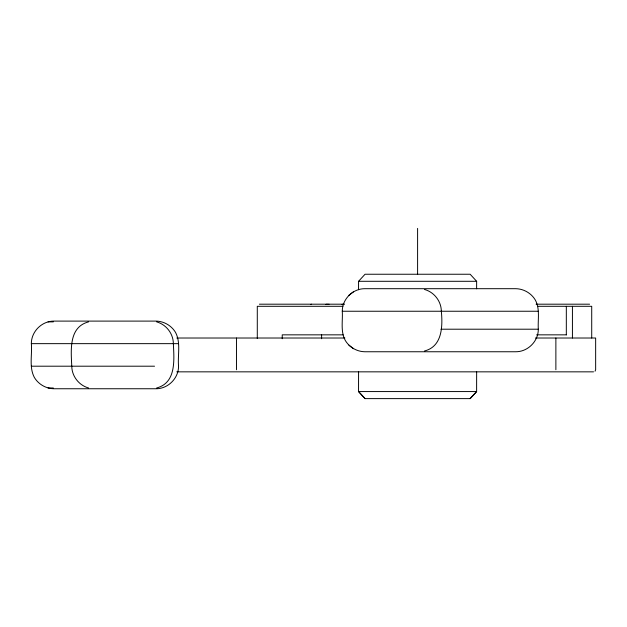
<?xml version="1.0" encoding="UTF-8"?>
<svg xmlns="http://www.w3.org/2000/svg" width="627" height="627" viewBox="0 0 627 627"><rect width="100%" height="100%" fill="white"/><g stroke="black" fill="none" stroke-linecap="round" stroke-linejoin="round"><path stroke-width="0.94" d="M31.35 343.651C31.272 331.581 41.829 321.032 53.898 321.102L155.998 321.102C163.937 321.236 171.437 325.57 175.521 332.381C181.023 342.773 177.551 355.023 178.546 366.199C178.617 378.269 168.06 388.826 155.998 388.748L53.898 388.748C45.959 388.615 38.459 384.288 34.367 377.478C28.866 367.077 32.345 354.835 31.35 343.651L178.546 343.651M342.271 311.243C342.224 299.173 352.758 288.608 364.836 288.694L515.762 288.694C523.702 288.828 531.202 293.154 535.286 299.965C540.208 308.923 537.7 319.496 538.311 329.206C538.389 341.276 527.832 351.833 515.762 351.755L364.82 351.755C356.881 351.622 349.38 347.287 345.297 340.485C340.375 331.518 342.891 320.953 342.287 311.243L538.311 311.243M595.031 371.223L595.65 369.726L595.65 338.016L535.364 338.016M358.55 289.745L358.573 281.296L365.047 274.242L470.148 274.242L476.645 281.296L476.614 288.812M358.573 371.842L358.55 391.569L365.047 398.615L470.148 398.615L476.614 391.569L476.645 371.842M470.148 398.615L476.645 391.569L358.55 391.569L365.071 398.615M310.804 304.479L311.368 304.189M327.114 304.479L327.678 304.189M343.424 304.479L343.988 304.189M348.894 295.293L353.565 291.712M156.64 387.98C176.563 382.791 174.063 359.443 173.358 343.651C173.303 333.682 166.257 324.504 156.64 321.87M88.587 321.87C68.609 327.012 71.023 350.368 71.776 366.199C71.831 376.2 78.955 385.362 88.587 387.98M424.503 350.987C442.427 346.48 442.764 326.118 441.33 311.243C441.275 301.234 434.143 292.072 424.503 289.462M325.703 304.479L326.808 304.189M342.013 304.479L343.11 304.189M327.819 304.479L328.995 304.189M358.55 281.296L476.645 281.296M259.406 304.189L344.325 304.189M536.077 304.189L589.592 304.189M342.891 306.305L257.289 306.305L257.289 338.58M538.178 306.305L591.716 306.305L591.716 338.016M48.06 321.87L53.319 321.87M440.93 329.206L538.311 329.206M343.118 334.842L282.228 334.842L282.228 338.737M536.634 334.842L566.502 334.842M176.798 338.016L344.889 338.016M31.35 366.199L154.532 366.199M176.783 371.842L593.534 371.842M48.06 387.98L53.319 387.98M348.894 345.156L353.565 348.737M572.427 306.305L572.427 338.016M566.322 306.305L566.322 334.842M555.875 338.016L555.875 369.726M417.598 228.385L417.598 274.391M321.612 334.842L321.612 338.737M236.465 338.016L236.465 369.726"/></g></svg>
